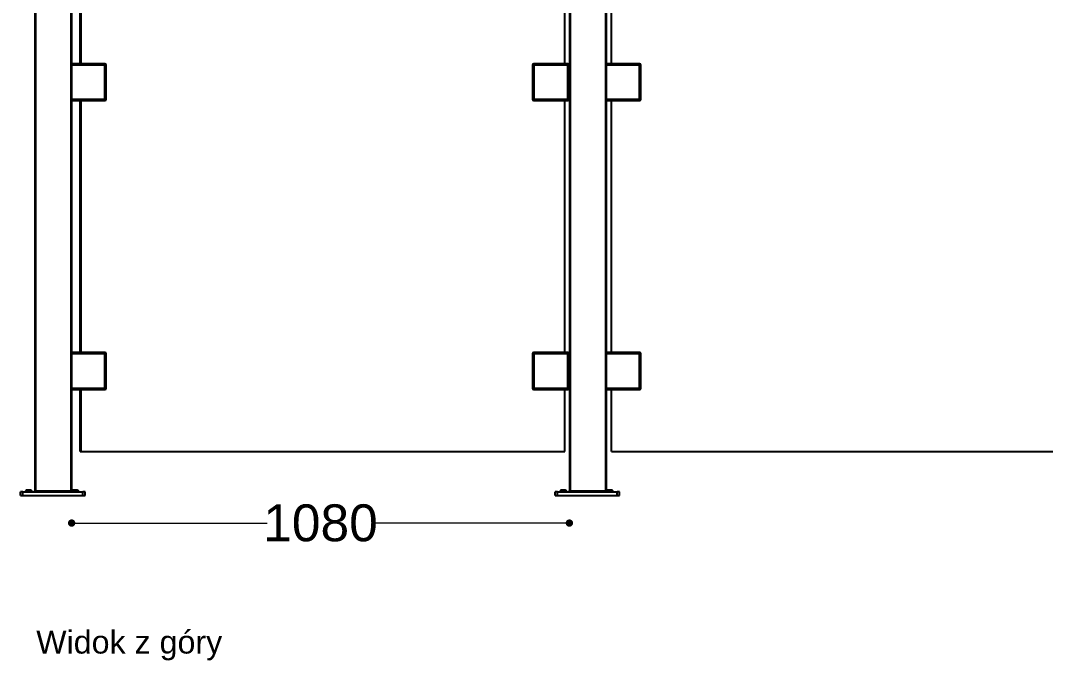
# Model space of a CAD drawing. Header units: millimetres. Extents: x 6020 to 14334, y 16216 to 25078.
# Drawn here: x 9747 to 11971, y 20761 to 22149 of the extents above; entities that cross this region are included whole.
import ezdxf

# ---------------------------------------------------------------- set-up
doc = ezdxf.new("R2010")
doc.units = ezdxf.units.MM
doc.header["$LTSCALE"] = 3
for name, color, linetype in [('Green', 3, 'Continuous'), ('Orange', 30, 'Continuous'), ('Red', 1, 'Continuous')]:
    doc.layers.add(name, color=color, linetype=linetype)
doc.styles.get("Standard").update_dxf_attribs({"font": 'arial.ttf'})
doc.dimstyles.new('MATEUSZ', dxfattribs={"dimtxt": 35, "dimasz": 16, "dimexe": 0.18, "dimexo": 0.0625, "dimgap": 0.09, "dimtad": 0, "dimdec": 0, "dimdsep": 46, "dimtxsty": 'Standard', "dimblk": 'DOT', "dimcen": 0.09, "dimse1": 1, "dimse2": 1, "dimadec": 0, "dimazin": 0, "dimtfac": 1, "dimtdec": 0, "dimtofl": 0, "dimtmove": 0, "dimatfit": 3, "dimfxl": 1, "dimtolj": 1, "dimtzin": 0, "dimlwd": 9, "dimlwe": 9, "dimarcsym": 0})

# ---------------------------------------------------------------- blocks, each defined once
blk = doc.blocks.new('_Dot')
at = {"color": 0, "linetype": 'ByBlock', "lineweight": -2}
blk.add_line((-0.5, 0), (-1, 0), dxfattribs=at)
at = {"color": 0, "linetype": 'ByBlock', "const_width": 0.5}
blk.add_lwpolyline([(-0.25, 0, 1), (0.25, 0, 1)], format="xyb", close=True, dxfattribs=at)
blk = doc.blocks.new('*D35')
at = {"color": 0, "lineweight": 9, "transparency": 16777216}
for p, q in [((9873.5, 21058.6), (10281.9, 21058.6)), ((10921.5, 21058.6), (10513.2, 21058.6))]:
    blk.add_line(p, q, dxfattribs=at)
at = {"layer": 'Defpoints', "color": 0, "transparency": 16777216}
for p in [(9857.5, 21128.4), (10937.5, 21128.2), (10937.5, 21058.6)]:
    blk.add_point(p, dxfattribs=at)
at = {"color": 0, "lineweight": 9, "transparency": 16777216, "xscale": 16, "yscale": 16, "zscale": 16, "rotation": 180}
blk.add_blockref('_Dot', (9857.5, 21058.6), dxfattribs=at)
at = {"color": 0, "lineweight": 9, "transparency": 16777216, "xscale": 16, "yscale": 16, "zscale": 16}
blk.add_blockref('_Dot', (10937.5, 21058.6), dxfattribs=at)
at = {"color": 0, "transparency": 16777216, "insert": (10397.5, 21058.6), "char_height": 80, "attachment_point": 5}
blk.add_mtext('\\A1;1080', dxfattribs=at)

msp = doc.modelspace()

# ---------------------------------------------------------------- linework, layer by layer
at = {"layer": 'Green', "color": 7}
for p, q in [((9929.4, 22055), (9855.4, 22055)), ((9929.4, 22052), (9855.4, 22052)), ((9878.2, 22055), (9860.5, 22055)), ((9929.4, 21978), (9929.4, 22052)), ((9932.4, 21978), (9932.4, 22052)), ((10857.5, 22052), (10857.5, 21978)), ((10934.5, 22055), (10860.5, 22055)), ((10860.5, 22052), (10860.5, 21978)), ((10934.5, 22052), (10860.5, 22052)), ((10934.5, 21978), (10934.5, 22052)), ((11089.4, 22055), (11015.4, 22055)), ((11089.4, 22052), (11015.4, 22052)), ((11089.4, 21978), (11089.4, 22052)), ((11092.4, 21978), (11092.4, 22052)), ((9855.4, 21978), (9929.4, 21978)), ((9855.4, 21975), (9929.4, 21975)), ((9860.5, 21975), (9879.2, 21975)), ((10860.5, 21978), (10934.5, 21978)), ((10860.5, 21975), (10934.5, 21975)), ((11015.4, 21978), (11089.4, 21978)), ((11015.4, 21975), (11089.4, 21975)), ((9929.4, 21428.4), (9855.4, 21428.4)), ((9929.4, 21425.4), (9855.4, 21425.4)), ((9878.2, 21428.4), (9860.5, 21428.4)), ((9929.4, 21351.4), (9929.4, 21425.4)), ((9932.4, 21351.4), (9932.4, 21425.4)), ((10857.5, 21425.4), (10857.5, 21351.4)), ((10934.5, 21428.4), (10860.5, 21428.4)), ((10860.5, 21425.4), (10860.5, 21351.4)), ((10934.5, 21425.4), (10860.5, 21425.4)), ((10934.5, 21351.4), (10934.5, 21425.4)), ((11089.4, 21428.4), (11015.4, 21428.4)), ((11089.4, 21425.4), (11015.4, 21425.4)), ((11089.4, 21351.4), (11089.4, 21425.4)), ((11092.4, 21351.4), (11092.4, 21425.4)), ((9855.4, 21351.4), (9929.4, 21351.4)), ((10860.5, 21351.4), (10934.5, 21351.4)), ((11015.4, 21351.4), (11089.4, 21351.4)), ((9855.4, 21348.4), (9929.4, 21348.4)), ((9860.5, 21348.4), (9879.2, 21348.4)), ((10860.5, 21348.4), (10934.5, 21348.4)), ((11015.4, 21348.4), (11089.4, 21348.4))]:
    msp.add_line(p, q, dxfattribs=at)
for points in [[(9860.5, 22055, 0), (9860.5, 22055, 0), (9860.5, 22055, 0), (9860.5, 22055, 0), (9860.5, 22055, 0), (9860.5, 22055, 0), (9860.5, 22055, 0), (9860.5, 22055, 0), (9860.5, 22055, 0), (9860.5, 22055, 0), (9860.5, 22055, 0), (9860.5, 22055, 0), (9860.5, 22055, 0), (9860.5, 22055, 0), (9860.5, 22055, 0), (9860.5, 22054.9, 0), (9860.5, 22054.7, 0), (9860.5, 22052, 0)], [(9929.4, 22052, 0), (9929.4, 22055, 0)], [(9932.4, 22052, 0), (9932.4, 22052, 0), (9932.4, 22052, 0), (9932.4, 22052, 0), (9932.4, 22052, 0), (9932.4, 22052, 0), (9932.4, 22052, 0), (9932.4, 22052, 0), (9932.4, 22052, 0), (9932.4, 22052, 0), (9932.4, 22052, 0), (9932.4, 22052, 0), (9932.4, 22052, 0), (9932.4, 22052, 0), (9932.3, 22052, 0), (9932, 22052, 0), (9929.4, 22052, 0)], [(10860.5, 22052, 0), (10857.5, 22052, 0)], [(10860.5, 22055, 0), (10860.5, 22055, 0), (10860.5, 22055, 0), (10860.5, 22055, 0), (10860.5, 22055, 0), (10860.5, 22055, 0), (10860.5, 22055, 0), (10860.5, 22055, 0), (10860.5, 22055, 0), (10860.5, 22055, 0), (10860.5, 22055, 0), (10860.5, 22055, 0), (10860.5, 22055, 0), (10860.5, 22055, 0), (10860.5, 22055, 0), (10860.5, 22054.9, 0), (10860.5, 22054.7, 0), (10860.5, 22052, 0)], [(10934.5, 22052, 0), (10934.5, 22055, 0)], [(10937.5, 22052, 0), (10937.5, 22052, 0), (10937.5, 22052, 0), (10937.5, 22052, 0), (10937.5, 22052, 0), (10937.5, 22052, 0), (10937.5, 22052, 0), (10937.5, 22052, 0), (10937.5, 22052, 0), (10937.5, 22052, 0), (10937.5, 22052, 0), (10937.5, 22052, 0), (10937.5, 22052, 0), (10937.5, 22052, 0), (10937.5, 22052, 0), (10937.4, 22052, 0), (10937.2, 22052, 0), (10934.5, 22052, 0)], [(11089.4, 22052, 0), (11089.4, 22055, 0)], [(11092.4, 22052, 0), (11092.4, 22052, 0), (11092.4, 22052, 0), (11092.4, 22052, 0), (11092.4, 22052, 0), (11092.4, 22052, 0), (11092.4, 22052, 0), (11092.4, 22052, 0), (11092.4, 22052, 0), (11092.4, 22052, 0), (11092.4, 22052, 0), (11092.4, 22052, 0), (11092.4, 22052, 0), (11092.4, 22052, 0), (11092.4, 22052, 0), (11092.3, 22052, 0), (11092, 22052, 0), (11089.4, 22052, 0)], [(9929.4, 21978, 0), (9932.4, 21978, 0)], [(9929.4, 21975, 0), (9929.4, 21975, 0), (9929.4, 21975, 0), (9929.4, 21975, 0), (9929.4, 21975, 0), (9929.4, 21975, 0), (9929.4, 21975, 0), (9929.4, 21975, 0), (9929.4, 21975, 0), (9929.4, 21975, 0), (9929.4, 21975, 0), (9929.4, 21975, 0), (9929.4, 21975, 0), (9929.4, 21975.1, 0), (9929.4, 21975.1, 0), (9929.4, 21975.4, 0), (9929.4, 21978, 0)], [(10857.5, 21978, 0), (10857.5, 21978, 0), (10857.5, 21978, 0), (10857.5, 21978, 0), (10857.5, 21978, 0), (10857.5, 21978, 0), (10857.5, 21978, 0), (10857.5, 21978, 0), (10857.5, 21978, 0), (10857.5, 21978, 0), (10857.5, 21978, 0), (10857.5, 21978, 0), (10857.5, 21978, 0), (10857.5, 21978, 0), (10857.6, 21978, 0), (10857.9, 21978, 0), (10860.5, 21978, 0)], [(10860.5, 21978, 0), (10860.5, 21975.9, 0), (10860.5, 21975.2, 0), (10860.5, 21975.1, 0), (10860.5, 21975, 0), (10860.5, 21975, 0), (10860.5, 21975, 0), (10860.5, 21975, 0), (10860.5, 21975, 0), (10860.5, 21975, 0), (10860.5, 21975, 0), (10860.5, 21975, 0), (10860.5, 21975, 0), (10860.5, 21975, 0), (10860.5, 21975, 0), (10860.5, 21975, 0), (10860.5, 21975, 0), (10860.5, 21975, 0), (10860.5, 21975, 0)], [(10934.5, 21978, 0), (10937.5, 21978, 0)], [(10934.5, 21975, 0), (10934.5, 21975, 0), (10934.5, 21975, 0), (10934.5, 21975, 0), (10934.5, 21975, 0), (10934.5, 21975, 0), (10934.5, 21975, 0), (10934.5, 21975, 0), (10934.5, 21975, 0), (10934.5, 21975, 0), (10934.5, 21975, 0), (10934.5, 21975, 0), (10934.5, 21975, 0), (10934.5, 21975.1, 0), (10934.5, 21975.1, 0), (10934.5, 21975.4, 0), (10934.5, 21978, 0)], [(11089.4, 21978, 0), (11092.4, 21978, 0)], [(11089.4, 21975, 0), (11089.4, 21975, 0), (11089.4, 21975, 0), (11089.4, 21975, 0), (11089.4, 21975, 0), (11089.4, 21975, 0), (11089.4, 21975, 0), (11089.4, 21975, 0), (11089.4, 21975, 0), (11089.4, 21975, 0), (11089.4, 21975, 0), (11089.4, 21975, 0), (11089.4, 21975, 0), (11089.4, 21975.1, 0), (11089.4, 21975.1, 0), (11089.4, 21975.4, 0), (11089.4, 21978, 0)], [(9860.5, 21428.4, 0), (9860.5, 21428.4, 0), (9860.5, 21428.4, 0), (9860.5, 21428.4, 0), (9860.5, 21428.4, 0), (9860.5, 21428.4, 0), (9860.5, 21428.4, 0), (9860.5, 21428.4, 0), (9860.5, 21428.4, 0), (9860.5, 21428.4, 0), (9860.5, 21428.4, 0), (9860.5, 21428.4, 0), (9860.5, 21428.4, 0), (9860.5, 21428.4, 0), (9860.5, 21428.4, 0), (9860.5, 21428.3, 0), (9860.5, 21428.1, 0), (9860.5, 21425.4, 0)], [(9929.4, 21425.4, 0), (9929.4, 21428.4, 0)], [(9932.4, 21425.4, 0), (9932.4, 21425.4, 0), (9932.4, 21425.4, 0), (9932.4, 21425.4, 0), (9932.4, 21425.4, 0), (9932.4, 21425.4, 0), (9932.4, 21425.4, 0), (9932.4, 21425.4, 0), (9932.4, 21425.4, 0), (9932.4, 21425.4, 0), (9932.4, 21425.4, 0), (9932.4, 21425.4, 0), (9932.4, 21425.4, 0), (9932.4, 21425.4, 0), (9932.3, 21425.4, 0), (9932, 21425.4, 0), (9929.4, 21425.4, 0)], [(10860.5, 21425.4, 0), (10857.5, 21425.4, 0)], [(10860.5, 21428.4, 0), (10860.5, 21428.4, 0), (10860.5, 21428.4, 0), (10860.5, 21428.4, 0), (10860.5, 21428.4, 0), (10860.5, 21428.4, 0), (10860.5, 21428.4, 0), (10860.5, 21428.4, 0), (10860.5, 21428.4, 0), (10860.5, 21428.4, 0), (10860.5, 21428.4, 0), (10860.5, 21428.4, 0), (10860.5, 21428.4, 0), (10860.5, 21428.4, 0), (10860.5, 21428.4, 0), (10860.5, 21428.3, 0), (10860.5, 21428.1, 0), (10860.5, 21425.4, 0)], [(10934.5, 21425.4, 0), (10934.5, 21428.4, 0)], [(10937.5, 21425.4, 0), (10937.5, 21425.4, 0), (10937.5, 21425.4, 0), (10937.5, 21425.4, 0), (10937.5, 21425.4, 0), (10937.5, 21425.4, 0), (10937.5, 21425.4, 0), (10937.5, 21425.4, 0), (10937.5, 21425.4, 0), (10937.5, 21425.4, 0), (10937.5, 21425.4, 0), (10937.5, 21425.4, 0), (10937.5, 21425.4, 0), (10937.5, 21425.4, 0), (10937.5, 21425.4, 0), (10937.4, 21425.4, 0), (10937.2, 21425.4, 0), (10934.5, 21425.4, 0)], [(11089.4, 21425.4, 0), (11089.4, 21428.4, 0)], [(11092.4, 21425.4, 0), (11092.4, 21425.4, 0), (11092.4, 21425.4, 0), (11092.4, 21425.4, 0), (11092.4, 21425.4, 0), (11092.4, 21425.4, 0), (11092.4, 21425.4, 0), (11092.4, 21425.4, 0), (11092.4, 21425.4, 0), (11092.4, 21425.4, 0), (11092.4, 21425.4, 0), (11092.4, 21425.4, 0), (11092.4, 21425.4, 0), (11092.4, 21425.4, 0), (11092.4, 21425.4, 0), (11092.3, 21425.4, 0), (11092, 21425.4, 0), (11089.4, 21425.4, 0)], [(9929.4, 21348.4, 0), (9929.4, 21348.4, 0), (9929.4, 21348.4, 0), (9929.4, 21348.4, 0), (9929.4, 21348.4, 0), (9929.4, 21348.4, 0), (9929.4, 21348.4, 0), (9929.4, 21348.4, 0), (9929.4, 21348.4, 0), (9929.4, 21348.4, 0), (9929.4, 21348.4, 0), (9929.4, 21348.4, 0), (9929.4, 21348.4, 0), (9929.4, 21348.4, 0), (9929.4, 21348.5, 0), (9929.4, 21348.5, 0), (9929.4, 21348.8, 0), (9929.4, 21351.4, 0)], [(9929.4, 21351.4, 0), (9932.4, 21351.4, 0)], [(10857.5, 21351.4, 0), (10857.5, 21351.4, 0), (10857.5, 21351.4, 0), (10857.5, 21351.4, 0), (10857.5, 21351.4, 0), (10857.5, 21351.4, 0), (10857.5, 21351.4, 0), (10857.5, 21351.4, 0), (10857.5, 21351.4, 0), (10857.5, 21351.4, 0), (10857.5, 21351.4, 0), (10857.5, 21351.4, 0), (10857.5, 21351.4, 0), (10857.5, 21351.4, 0), (10857.6, 21351.4, 0), (10857.9, 21351.4, 0), (10860.5, 21351.4, 0)], [(10860.5, 21351.4, 0), (10860.5, 21348.4, 0)], [(10934.5, 21348.4, 0), (10934.5, 21348.4, 0), (10934.5, 21348.4, 0), (10934.5, 21348.4, 0), (10934.5, 21348.4, 0), (10934.5, 21348.4, 0), (10934.5, 21348.4, 0), (10934.5, 21348.4, 0), (10934.5, 21348.4, 0), (10934.5, 21348.4, 0), (10934.5, 21348.4, 0), (10934.5, 21348.4, 0), (10934.5, 21348.4, 0), (10934.5, 21348.4, 0), (10934.5, 21348.5, 0), (10934.5, 21348.5, 0), (10934.5, 21348.8, 0), (10934.5, 21351.4, 0)], [(10934.5, 21351.4, 0), (10937.5, 21351.4, 0)], [(11089.4, 21348.4, 0), (11089.4, 21348.4, 0), (11089.4, 21348.4, 0), (11089.4, 21348.4, 0), (11089.4, 21348.4, 0), (11089.4, 21348.4, 0), (11089.4, 21348.4, 0), (11089.4, 21348.4, 0), (11089.4, 21348.4, 0), (11089.4, 21348.4, 0), (11089.4, 21348.4, 0), (11089.4, 21348.4, 0), (11089.4, 21348.4, 0), (11089.4, 21348.4, 0), (11089.4, 21348.5, 0), (11089.4, 21348.5, 0), (11089.4, 21348.8, 0), (11089.4, 21351.4, 0)], [(11089.4, 21351.4, 0), (11092.4, 21351.4, 0)]]:
    msp.add_polyline3d(points, dxfattribs=at)
for centre, start, end in [((9929.4, 22052), 0, 90), ((10860.5, 22052), 90, 180), ((10934.5, 22052), 0, 90), ((11089.4, 22052), 360, 90), ((9860.5, 21978), 180, 270), ((9929.4, 21978), 270, 360), ((10860.5, 21978), 180, 270), ((10934.5, 21978), 270, 0), ((11089.4, 21978), 270, 0), ((9929.4, 21425.4), 360, 90), ((10860.5, 21425.4), 90, 180), ((10934.5, 21425.4), 0, 90), ((11089.4, 21425.4), 360, 90), ((9860.5, 21351.4), 180, 270), ((9929.4, 21351.4), 270, 0), ((10860.5, 21351.4), 180, 270), ((10934.5, 21351.4), 270, 0), ((11089.4, 21351.4), 270, 0)]:
    msp.add_arc(centre, 3, start, end, dxfattribs=at)
at = {"layer": 'Orange', "color": 7}
for p, q in [((9777.5, 23524.7), (9777.5, 21128.2)), ((9779.3, 23524.7), (9779.3, 21128.2)), ((9855.7, 23524.7), (9855.7, 21128.2)), ((9857.5, 23524.7), (9857.5, 21128.2)), ((10937.5, 23524.7), (10937.5, 21128.2)), ((10939.3, 23524.7), (10939.3, 21128.2)), ((11015.7, 23524.7), (11015.7, 21128.2)), ((11017.5, 23524.7), (11017.5, 21128.2)), ((9759, 21127), (9759, 21129.4)), ((9759.2, 21127), (9759.2, 21129.4)), ((9764.3, 21127), (9764.3, 21129.4)), ((9769.2, 21127), (9769.2, 21129.4)), ((9769.9, 21127), (9769.9, 21129.4)), ((9858.9, 21127), (9858.9, 21129.4)), ((9864, 21127), (9864, 21129.4)), ((9868.9, 21127), (9868.9, 21129.4)), ((9870.8, 21127), (9870.8, 21129.4)), ((10919.2, 21127), (10919.2, 21129.4)), ((10924.3, 21127), (10924.3, 21129.4)), ((10929.2, 21127), (10929.2, 21129.4)), ((10929.9, 21127), (10929.9, 21129.4)), ((11018.9, 21127), (11018.9, 21129.4)), ((11024, 21127), (11024, 21129.4)), ((11028.9, 21127), (11028.9, 21129.4)), ((11030.8, 21127), (11030.8, 21129.4)), ((9746.5, 21118.4), (9746.5, 21126.4)), ((9751.5, 21126.4), (9881.5, 21126.4)), ((9751.5, 21118.4), (9751.5, 21126.4)), ((9751.5, 21118.4), (9881.5, 21118.4)), ((9759.2, 21127), (9764.3, 21127)), ((9764.3, 21126.8), (9759.3, 21126.8)), ((9764.3, 21127), (9769.2, 21127)), ((9769.1, 21126.8), (9764.3, 21126.8)), ((9779.3, 21128.2), (9855.7, 21128.2)), ((9858.9, 21127), (9864, 21127)), ((9864, 21126.8), (9859, 21126.8)), ((9864, 21127), (9868.9, 21127)), ((9868.8, 21126.8), (9864, 21126.8)), ((9881.5, 21118.4), (9881.5, 21126.4)), ((9886.5, 21118.4), (9886.5, 21126.4)), ((10906.5, 21118.4), (10906.5, 21126.4)), ((10911.5, 21126.4), (11041.5, 21126.4)), ((10911.5, 21118.4), (10911.5, 21126.4)), ((10911.5, 21118.4), (11041.5, 21118.4)), ((10919.2, 21127), (10924.3, 21127)), ((10924.3, 21126.8), (10919.3, 21126.8)), ((10924.3, 21127), (10929.2, 21127)), ((10929.1, 21126.8), (10924.3, 21126.8)), ((10939.3, 21128.2), (11015.7, 21128.2)), ((11018.9, 21127), (11024, 21127)), ((11024, 21126.8), (11019, 21126.8)), ((11024, 21127), (11028.9, 21127)), ((11028.8, 21126.8), (11024, 21126.8)), ((11041.5, 21118.4), (11041.5, 21126.4)), ((11046.5, 21118.4), (11046.5, 21126.4))]:
    msp.add_line(p, q, dxfattribs=at)
for points in [[(9759.2, 21129.4, 0), (9759.2, 21130, 0), (9759.2, 21130.1, 0), (9759.2, 21130.2, 0), (9759.2, 21130.2, 0), (9759.1, 21130.2, 0), (9759.1, 21130.2, 0), (9759.1, 21130.2, 0), (9759.1, 21130.2, 0), (9759.1, 21130.2, 0), (9759.1, 21130.2, 0), (9759.1, 21130.2, 0), (9759.1, 21130.2, 0), (9759.1, 21130.2, 0), (9759.1, 21130.2, 0), (9759.1, 21130.2, 0), (9759.1, 21130.2, 0), (9759.1, 21130.2, 0), (9759.1, 21130.2, 0), (9759.1, 21130.2, 0), (9759.1, 21130.2, 0), (9759.1, 21130.2, 0), (9759.1, 21130.2, 0), (9759.1, 21130.2, 0), (9759.1, 21130.1, 0), (9759.1, 21130.1, 0), (9759.1, 21129.9, 0), (9759, 21129.4, 0)], [(9764.3, 21129.4, 0), (9764.2, 21129.5, 0), (9764.1, 21129.6, 0), (9764, 21129.7, 0), (9763.8, 21129.8, 0), (9763.5, 21130, 0), (9763.2, 21130, 0), (9762.5, 21130.2, 0), (9761.2, 21130.2, 0), (9760.6, 21130.1, 0), (9760.1, 21130, 0), (9759.9, 21129.9, 0), (9759.6, 21129.8, 0), (9759.5, 21129.7, 0), (9759.4, 21129.6, 0), (9759.3, 21129.5, 0), (9759.2, 21129.4, 0)], [(9764.5, 21129.6, 0), (9764.4, 21129.5, 0), (9764.3, 21129.4, 0)], [(9764.5, 21129.6, 0), (9764.6, 21129.7, 0), (9764.8, 21129.8, 0), (9765, 21129.9, 0), (9765.3, 21130, 0), (9765.9, 21130.1, 0), (9766.6, 21130.2, 0), (9767.2, 21130.2, 0), (9767.8, 21130.1, 0), (9768.1, 21130.1, 0), (9768.4, 21130, 0), (9768.7, 21129.8, 0), (9768.9, 21129.8, 0), (9769, 21129.7, 0), (9769.1, 21129.5, 0), (9769.2, 21129.5, 0), (9769.2, 21129.4, 0)], [(9765.2, 21129.6, 0), (9765.3, 21129.7, 0), (9765.4, 21129.8, 0), (9765.7, 21129.9, 0), (9766, 21130, 0), (9766.6, 21130.1, 0), (9767.2, 21130.2, 0), (9767.9, 21130.2, 0), (9768.5, 21130.1, 0), (9768.8, 21130.1, 0), (9769.1, 21130, 0), (9769.4, 21129.8, 0), (9769.6, 21129.8, 0), (9769.7, 21129.7, 0), (9769.8, 21129.5, 0), (9769.9, 21129.5, 0), (9769.9, 21129.4, 0)], [(9858.9, 21129.4, 0), (9858.9, 21130, 0), (9858.9, 21130.1, 0), (9858.9, 21130.2, 0), (9858.9, 21130.2, 0), (9858.8, 21130.2, 0), (9858.8, 21130.2, 0), (9858.8, 21130.2, 0), (9858.8, 21130.2, 0), (9858.8, 21130.2, 0), (9858.8, 21130.2, 0), (9858.8, 21130.2, 0), (9858.8, 21130.2, 0), (9858.8, 21130.2, 0), (9858.8, 21130.2, 0), (9858.8, 21130.2, 0), (9858.8, 21130.2, 0), (9858.8, 21130.2, 0), (9858.8, 21130.2, 0), (9858.8, 21130.2, 0), (9858.8, 21130.2, 0), (9858.8, 21130.2, 0), (9858.8, 21130.2, 0), (9858.8, 21130.2, 0), (9858.8, 21130.1, 0), (9858.8, 21130.1, 0), (9858.8, 21129.9, 0), (9858.7, 21129.4, 0)], [(9864, 21129.4, 0), (9863.9, 21129.5, 0), (9863.8, 21129.6, 0), (9863.7, 21129.7, 0), (9863.5, 21129.8, 0), (9863.2, 21130, 0), (9862.9, 21130, 0), (9862.2, 21130.2, 0), (9860.8, 21130.2, 0), (9860.3, 21130.1, 0), (9859.8, 21130, 0), (9859.6, 21129.9, 0), (9859.3, 21129.8, 0), (9859.2, 21129.7, 0), (9859.1, 21129.6, 0), (9859, 21129.5, 0), (9858.9, 21129.4, 0)], [(9864.2, 21129.6, 0), (9864.3, 21129.7, 0), (9864.4, 21129.8, 0), (9864.7, 21129.9, 0), (9865, 21130, 0), (9865.6, 21130.1, 0), (9866.3, 21130.2, 0), (9866.9, 21130.2, 0), (9867.5, 21130.1, 0), (9867.8, 21130.1, 0), (9868.1, 21130, 0), (9868.4, 21129.8, 0), (9868.6, 21129.8, 0), (9868.7, 21129.7, 0), (9868.8, 21129.5, 0), (9868.9, 21129.5, 0), (9868.9, 21129.4, 0)], [(9866.1, 21129.6, 0), (9866.2, 21129.7, 0), (9866.4, 21129.8, 0), (9866.6, 21129.9, 0), (9866.9, 21130, 0), (9867.5, 21130.1, 0), (9868.2, 21130.2, 0), (9868.8, 21130.2, 0), (9869.4, 21130.1, 0), (9869.7, 21130.1, 0), (9870, 21130, 0), (9870.3, 21129.8, 0), (9870.5, 21129.8, 0), (9870.6, 21129.7, 0), (9870.7, 21129.5, 0), (9870.8, 21129.5, 0), (9870.8, 21129.4, 0)], [(9868.7, 21129.4, 0), (9868.8, 21130, 0), (9868.8, 21130.1, 0), (9868.8, 21130.2, 0), (9868.8, 21130.2, 0), (9868.8, 21130.2, 0), (9868.8, 21130.2, 0), (9868.8, 21130.2, 0), (9868.8, 21130.2, 0), (9868.8, 21130.2, 0), (9868.8, 21130.2, 0), (9868.8, 21130.2, 0), (9868.8, 21130.2, 0), (9868.8, 21130.2, 0), (9868.8, 21130.2, 0), (9868.8, 21130.2, 0), (9868.8, 21130.2, 0), (9868.8, 21130.2, 0), (9868.8, 21130.2, 0), (9868.8, 21130.2, 0), (9868.8, 21130.2, 0), (9868.8, 21130.2, 0), (9868.8, 21130.2, 0), (9868.8, 21130.2, 0), (9868.9, 21130.1, 0), (9868.9, 21130.1, 0), (9868.9, 21129.9, 0), (9868.9, 21129.4, 0)], [(9870.6, 21129.4, 0), (9870.7, 21130, 0), (9870.7, 21130.1, 0), (9870.7, 21130.2, 0), (9870.7, 21130.2, 0), (9870.7, 21130.2, 0), (9870.7, 21130.2, 0), (9870.7, 21130.2, 0), (9870.7, 21130.2, 0), (9870.7, 21130.2, 0), (9870.7, 21130.2, 0), (9870.7, 21130.2, 0), (9870.7, 21130.2, 0), (9870.7, 21130.2, 0), (9870.7, 21130.2, 0), (9870.7, 21130.2, 0), (9870.7, 21130.2, 0), (9870.7, 21130.2, 0), (9870.7, 21130.2, 0), (9870.7, 21130.2, 0), (9870.7, 21130.2, 0), (9870.7, 21130.2, 0), (9870.7, 21130.2, 0), (9870.8, 21130.2, 0), (9870.8, 21130.1, 0), (9870.8, 21130.1, 0), (9870.8, 21129.9, 0), (9870.8, 21129.4, 0)], [(10919.2, 21129.4, 0), (10919.2, 21130, 0), (10919.2, 21130.1, 0), (10919.2, 21130.2, 0), (10919.2, 21130.2, 0), (10919.1, 21130.2, 0), (10919.1, 21130.2, 0), (10919.1, 21130.2, 0), (10919.1, 21130.2, 0), (10919.1, 21130.2, 0), (10919.1, 21130.2, 0), (10919.1, 21130.2, 0), (10919.1, 21130.2, 0), (10919.1, 21130.2, 0), (10919.1, 21130.2, 0), (10919.1, 21130.2, 0), (10919.1, 21130.2, 0), (10919.1, 21130.2, 0), (10919.1, 21130.2, 0), (10919.1, 21130.2, 0), (10919.1, 21130.2, 0), (10919.1, 21130.2, 0), (10919.1, 21130.2, 0), (10919.1, 21130.2, 0), (10919.1, 21130.1, 0), (10919.1, 21130.1, 0), (10919.1, 21129.9, 0), (10919, 21129.4, 0)], [(10924.3, 21129.4, 0), (10924.2, 21129.5, 0), (10924.1, 21129.6, 0), (10924, 21129.7, 0), (10923.8, 21129.8, 0), (10923.5, 21130, 0), (10923.2, 21130, 0), (10922.5, 21130.2, 0), (10921.2, 21130.2, 0), (10920.6, 21130.1, 0), (10920.1, 21130, 0), (10919.9, 21129.9, 0), (10919.6, 21129.8, 0), (10919.5, 21129.7, 0), (10919.4, 21129.6, 0), (10919.3, 21129.5, 0), (10919.2, 21129.4, 0)], [(10924.5, 21129.6, 0), (10924.6, 21129.7, 0), (10924.8, 21129.8, 0), (10925, 21129.9, 0), (10925.3, 21130, 0), (10925.9, 21130.1, 0), (10926.6, 21130.2, 0), (10927.2, 21130.2, 0), (10927.8, 21130.1, 0), (10928.1, 21130.1, 0), (10928.4, 21130, 0), (10928.7, 21129.8, 0), (10928.9, 21129.8, 0), (10929, 21129.7, 0), (10929.1, 21129.5, 0), (10929.2, 21129.5, 0), (10929.2, 21129.4, 0)], [(10925.2, 21129.6, 0), (10925.3, 21129.7, 0), (10925.4, 21129.8, 0), (10925.7, 21129.9, 0), (10926, 21130, 0), (10926.6, 21130.1, 0), (10927.2, 21130.2, 0), (10927.9, 21130.2, 0), (10928.5, 21130.1, 0), (10928.8, 21130.1, 0), (10929.1, 21130, 0), (10929.4, 21129.8, 0), (10929.6, 21129.8, 0), (10929.7, 21129.7, 0), (10929.8, 21129.5, 0), (10929.9, 21129.5, 0), (10929.9, 21129.4, 0)], [(10929.7, 21129.4, 0), (10929.8, 21130, 0), (10929.8, 21130.1, 0), (10929.8, 21130.2, 0), (10929.8, 21130.2, 0), (10929.8, 21130.2, 0), (10929.8, 21130.2, 0), (10929.8, 21130.2, 0), (10929.8, 21130.2, 0), (10929.8, 21130.2, 0), (10929.8, 21130.2, 0), (10929.8, 21130.2, 0), (10929.8, 21130.2, 0), (10929.8, 21130.2, 0), (10929.8, 21130.2, 0), (10929.8, 21130.2, 0), (10929.8, 21130.2, 0), (10929.8, 21130.2, 0), (10929.8, 21130.2, 0), (10929.8, 21130.2, 0), (10929.8, 21130.2, 0), (10929.8, 21130.2, 0), (10929.8, 21130.2, 0), (10929.8, 21130.2, 0), (10929.8, 21130.1, 0), (10929.9, 21130.1, 0), (10929.9, 21129.9, 0), (10929.9, 21129.4, 0)], [(11018.9, 21129.4, 0), (11018.9, 21130, 0), (11018.9, 21130.1, 0), (11018.9, 21130.2, 0), (11018.9, 21130.2, 0), (11018.8, 21130.2, 0), (11018.8, 21130.2, 0), (11018.8, 21130.2, 0), (11018.8, 21130.2, 0), (11018.8, 21130.2, 0), (11018.8, 21130.2, 0), (11018.8, 21130.2, 0), (11018.8, 21130.2, 0), (11018.8, 21130.2, 0), (11018.8, 21130.2, 0), (11018.8, 21130.2, 0), (11018.8, 21130.2, 0), (11018.8, 21130.2, 0), (11018.8, 21130.2, 0), (11018.8, 21130.2, 0), (11018.8, 21130.2, 0), (11018.8, 21130.2, 0), (11018.8, 21130.2, 0), (11018.8, 21130.2, 0), (11018.8, 21130.1, 0), (11018.8, 21130.1, 0), (11018.8, 21129.9, 0), (11018.7, 21129.4, 0)], [(11024, 21129.4, 0), (11023.9, 21129.5, 0), (11023.8, 21129.6, 0), (11023.7, 21129.7, 0), (11023.5, 21129.8, 0), (11023.2, 21130, 0), (11022.9, 21130, 0), (11022.2, 21130.2, 0), (11020.8, 21130.2, 0), (11020.3, 21130.1, 0), (11019.8, 21130, 0), (11019.6, 21129.9, 0), (11019.3, 21129.8, 0), (11019.2, 21129.7, 0), (11019.1, 21129.6, 0), (11019, 21129.5, 0), (11018.9, 21129.4, 0)], [(11024.2, 21129.6, 0), (11024.3, 21129.7, 0), (11024.4, 21129.8, 0), (11024.7, 21129.9, 0), (11025, 21130, 0), (11025.6, 21130.1, 0), (11026.3, 21130.2, 0), (11026.9, 21130.2, 0), (11027.5, 21130.1, 0), (11027.8, 21130.1, 0), (11028.1, 21130, 0), (11028.4, 21129.8, 0), (11028.6, 21129.8, 0), (11028.7, 21129.7, 0), (11028.8, 21129.5, 0), (11028.9, 21129.5, 0), (11028.9, 21129.4, 0)], [(11026.1, 21129.6, 0), (11026.2, 21129.7, 0), (11026.4, 21129.8, 0), (11026.6, 21129.9, 0), (11026.9, 21130, 0), (11027.5, 21130.1, 0), (11028.2, 21130.2, 0), (11028.8, 21130.2, 0), (11029.4, 21130.1, 0), (11029.7, 21130.1, 0), (11030, 21130, 0), (11030.3, 21129.8, 0), (11030.5, 21129.8, 0), (11030.6, 21129.7, 0), (11030.7, 21129.5, 0), (11030.8, 21129.5, 0), (11030.8, 21129.4, 0)], [(9751.5, 21126.4, 0), (9746.5, 21126.4, 0)], [(9746.5, 21118.4, 0), (9746.5, 21118.4, 0), (9746.5, 21118.4, 0), (9746.5, 21118.4, 0), (9746.5, 21118.4, 0), (9746.5, 21118.4, 0), (9746.5, 21118.4, 0), (9746.5, 21118.4, 0), (9746.5, 21118.4, 0), (9746.5, 21118.4, 0), (9746.5, 21118.4, 0), (9746.5, 21118.4, 0), (9746.5, 21118.4, 0), (9746.6, 21118.4, 0), (9746.7, 21118.4, 0), (9747.1, 21118.4, 0), (9751.5, 21118.4, 0)], [(9759.7, 21126.8, 0), (9757.1, 21126.8, 0), (9756.5, 21126.8, 0), (9756.4, 21126.8, 0), (9756.4, 21126.8, 0), (9756.4, 21126.8, 0), (9756.4, 21126.8, 0), (9756.4, 21126.8, 0), (9756.4, 21126.8, 0), (9756.4, 21126.8, 0), (9756.4, 21126.8, 0), (9756.4, 21126.8, 0), (9756.4, 21126.8, 0), (9756.4, 21126.8, 0), (9756.4, 21126.8, 0), (9756.4, 21126.8, 0), (9756.4, 21126.8, 0), (9756.4, 21126.8, 0), (9756.4, 21126.8, 0), (9756.4, 21126.8, 0), (9756.4, 21126.8, 0), (9756.5, 21126.8, 0), (9756.8, 21126.8, 0), (9758, 21126.8, 0), (9771.9, 21126.8, 0)], [(9757.1, 21126.8, 0), (9757.1, 21126.8, 0), (9757.1, 21126.8, 0), (9757.1, 21126.8, 0), (9757.1, 21126.8, 0), (9757.1, 21126.8, 0), (9757.1, 21126.8, 0), (9757.1, 21126.8, 0), (9757.1, 21126.8, 0), (9757.1, 21126.8, 0), (9757.1, 21126.8, 0), (9757.1, 21126.8, 0), (9757.1, 21126.8, 0), (9757.1, 21126.8, 0), (9757.2, 21126.8, 0), (9757.4, 21126.8, 0), (9758.6, 21126.8, 0), (9760.6, 21126.8, 0)], [(9771.9, 21126.8, 0), (9771.9, 21126.8, 0), (9771.9, 21126.8, 0), (9771.9, 21126.8, 0), (9771.9, 21126.8, 0), (9771.9, 21126.8, 0), (9771.9, 21126.8, 0), (9771.9, 21126.8, 0), (9771.9, 21126.8, 0), (9771.9, 21126.8, 0), (9771.9, 21126.8, 0), (9771.9, 21126.8, 0), (9771.9, 21126.8, 0), (9771.8, 21126.8, 0), (9771.8, 21126.8, 0), (9771.8, 21126.8, 0), (9771.4, 21126.8, 0), (9770.1, 21126.8, 0), (9767.9, 21126.8, 0)], [(9772.5, 21126.8, 0), (9772.5, 21126.8, 0), (9772.5, 21126.8, 0), (9772.5, 21126.8, 0), (9772.5, 21126.8, 0), (9772.5, 21126.8, 0), (9772.5, 21126.8, 0), (9772.5, 21126.8, 0), (9772.5, 21126.8, 0), (9772.5, 21126.8, 0), (9772.5, 21126.8, 0), (9772.5, 21126.8, 0), (9772.5, 21126.8, 0), (9772.5, 21126.8, 0), (9772.4, 21126.8, 0), (9772.1, 21126.8, 0), (9770.9, 21126.8, 0), (9768.8, 21126.8, 0)], [(9768.8, 21126.8, 0), (9772.5, 21126.8, 0)], [(9777.5, 21128.2, 0), (9777.5, 21128.2, 0), (9777.5, 21128.2, 0), (9777.5, 21128.2, 0), (9777.5, 21128.2, 0), (9777.5, 21128.2, 0), (9777.5, 21128.2, 0), (9777.5, 21128.2, 0), (9777.5, 21128.2, 0), (9777.5, 21128.2, 0), (9777.5, 21128.2, 0), (9777.5, 21128.2, 0), (9777.5, 21128.2, 0), (9777.5, 21128.2, 0), (9777.6, 21128.2, 0), (9777.7, 21128.2, 0), (9779.3, 21128.2, 0)], [(9779.3, 21126.4, 0), (9778.1, 21127.3, 0), (9777.8, 21127.6, 0), (9777.7, 21127.7, 0), (9777.7, 21127.8, 0), (9777.6, 21127.9, 0), (9777.6, 21128, 0), (9777.5, 21128.1, 0), (9777.5, 21128.2, 0)], [(9779.3, 21128.2, 0), (9779.3, 21126.4, 0)], [(9855.7, 21128.2, 0), (9857.5, 21128.2, 0)], [(9855.7, 21126.4, 0), (9855.7, 21126.4, 0), (9855.7, 21126.4, 0), (9855.7, 21126.4, 0), (9855.7, 21126.4, 0), (9855.7, 21126.4, 0), (9855.7, 21126.4, 0), (9855.7, 21126.4, 0), (9855.7, 21126.4, 0), (9855.7, 21126.4, 0), (9855.7, 21126.4, 0), (9855.7, 21126.4, 0), (9855.7, 21126.4, 0), (9855.7, 21126.4, 0), (9855.7, 21126.4, 0), (9855.7, 21126.5, 0), (9855.7, 21126.7, 0), (9855.7, 21128.2, 0)], [(9859.1, 21126.8, 0), (9856.7, 21126.8, 0), (9856.2, 21126.8, 0), (9856.1, 21126.8, 0), (9856.1, 21126.8, 0), (9856.1, 21126.8, 0), (9856.1, 21126.8, 0), (9856.1, 21126.8, 0), (9856.1, 21126.8, 0), (9856.1, 21126.8, 0), (9856.1, 21126.8, 0), (9856.1, 21126.8, 0), (9856.1, 21126.8, 0), (9856.1, 21126.8, 0), (9856.1, 21126.8, 0), (9856.1, 21126.8, 0), (9856.1, 21126.8, 0), (9856.1, 21126.8, 0), (9856.1, 21126.8, 0), (9856.1, 21126.8, 0), (9856.1, 21126.8, 0), (9856.1, 21126.8, 0), (9856.1, 21126.8, 0), (9856.1, 21126.8, 0), (9856.2, 21126.8, 0), (9856.5, 21126.8, 0), (9857.7, 21126.8, 0), (9871.5, 21126.8, 0)], [(9871.5, 21126.8, 0), (9871.5, 21126.8, 0), (9871.5, 21126.8, 0), (9871.5, 21126.8, 0), (9871.5, 21126.8, 0), (9871.5, 21126.8, 0), (9871.5, 21126.8, 0), (9871.5, 21126.8, 0), (9871.5, 21126.8, 0), (9871.5, 21126.8, 0), (9871.5, 21126.8, 0), (9871.5, 21126.8, 0), (9871.5, 21126.8, 0), (9871.5, 21126.8, 0), (9871.4, 21126.8, 0), (9871.1, 21126.8, 0), (9869.7, 21126.8, 0), (9867.3, 21126.8, 0)], [(9868.2, 21126.8, 0), (9873.5, 21126.8, 0)], [(9873.5, 21126.8, 0), (9873.5, 21126.8, 0), (9873.5, 21126.8, 0), (9873.5, 21126.8, 0), (9873.5, 21126.8, 0), (9873.5, 21126.8, 0), (9873.5, 21126.8, 0), (9873.5, 21126.8, 0), (9873.5, 21126.8, 0), (9873.5, 21126.8, 0), (9873.5, 21126.8, 0), (9873.5, 21126.8, 0), (9873.5, 21126.8, 0), (9873.4, 21126.8, 0), (9873.4, 21126.8, 0), (9873.3, 21126.8, 0), (9873, 21126.8, 0), (9869.1, 21126.8, 0)], [(9886.5, 21126.4, 0), (9886.5, 21126.4, 0), (9886.5, 21126.4, 0), (9886.5, 21126.4, 0), (9886.5, 21126.4, 0), (9886.5, 21126.4, 0), (9886.5, 21126.4, 0), (9886.5, 21126.4, 0), (9886.5, 21126.4, 0), (9886.5, 21126.4, 0), (9886.5, 21126.4, 0), (9886.5, 21126.4, 0), (9886.5, 21126.4, 0), (9886.5, 21126.4, 0), (9886.5, 21126.4, 0), (9886.4, 21126.4, 0), (9885.9, 21126.4, 0), (9881.5, 21126.4, 0)], [(9881.5, 21118.4, 0), (9886.5, 21118.4, 0)], [(10911.5, 21126.4, 0), (10906.5, 21126.4, 0)], [(10906.5, 21118.4, 0), (10906.5, 21118.4, 0), (10906.5, 21118.4, 0), (10906.5, 21118.4, 0), (10906.5, 21118.4, 0), (10906.5, 21118.4, 0), (10906.5, 21118.4, 0), (10906.5, 21118.4, 0), (10906.5, 21118.4, 0), (10906.5, 21118.4, 0), (10906.5, 21118.4, 0), (10906.5, 21118.4, 0), (10906.5, 21118.4, 0), (10906.6, 21118.4, 0), (10906.7, 21118.4, 0), (10907.1, 21118.4, 0), (10911.5, 21118.4, 0)], [(10916.4, 21126.8, 0), (10916.4, 21126.8, 0), (10916.4, 21126.8, 0), (10916.4, 21126.8, 0), (10916.4, 21126.8, 0), (10916.4, 21126.8, 0), (10916.4, 21126.8, 0), (10916.4, 21126.8, 0), (10916.4, 21126.8, 0), (10916.4, 21126.8, 0), (10916.4, 21126.8, 0), (10916.4, 21126.8, 0), (10916.4, 21126.8, 0), (10916.5, 21126.8, 0), (10916.6, 21126.8, 0), (10917.4, 21126.8, 0), (10931.9, 21126.8, 0)], [(10917.1, 21126.8, 0), (10917.1, 21126.8, 0), (10917.1, 21126.8, 0), (10917.1, 21126.8, 0), (10917.1, 21126.8, 0), (10917.1, 21126.8, 0), (10917.1, 21126.8, 0), (10917.1, 21126.8, 0), (10917.1, 21126.8, 0), (10917.1, 21126.8, 0), (10917.1, 21126.8, 0), (10917.1, 21126.8, 0), (10917.1, 21126.8, 0), (10917.1, 21126.8, 0), (10917.1, 21126.8, 0), (10917.2, 21126.8, 0), (10917.4, 21126.8, 0), (10918.3, 21126.8, 0), (10920, 21126.8, 0)], [(10932.5, 21126.8, 0), (10932.5, 21126.8, 0), (10932.5, 21126.8, 0), (10932.5, 21126.8, 0), (10932.5, 21126.8, 0), (10932.5, 21126.8, 0), (10932.5, 21126.8, 0), (10932.5, 21126.8, 0), (10932.5, 21126.8, 0), (10932.5, 21126.8, 0), (10932.5, 21126.8, 0), (10932.5, 21126.8, 0), (10932.5, 21126.8, 0), (10932.5, 21126.8, 0), (10932.4, 21126.8, 0), (10932.1, 21126.8, 0), (10928.2, 21126.8, 0)], [(10931.9, 21126.8, 0), (10931.9, 21126.8, 0), (10931.9, 21126.8, 0), (10931.9, 21126.8, 0), (10931.9, 21126.8, 0), (10931.9, 21126.8, 0), (10931.9, 21126.8, 0), (10931.9, 21126.8, 0), (10931.9, 21126.8, 0), (10931.9, 21126.8, 0), (10931.9, 21126.8, 0), (10931.9, 21126.8, 0), (10931.8, 21126.8, 0), (10931.8, 21126.8, 0), (10931.8, 21126.8, 0), (10931.5, 21126.8, 0), (10930.3, 21126.8, 0), (10928.2, 21126.8, 0)], [(10929.2, 21126.8, 0), (10932.5, 21126.8, 0)], [(10939.3, 21126.4, 0), (10938.1, 21127.3, 0), (10937.8, 21127.6, 0), (10937.7, 21127.7, 0), (10937.7, 21127.8, 0), (10937.6, 21127.9, 0), (10937.6, 21128, 0), (10937.5, 21128.1, 0), (10937.5, 21128.2, 0)], [(10937.5, 21128.2, 0), (10937.5, 21128.2, 0), (10937.5, 21128.2, 0), (10937.5, 21128.2, 0), (10937.5, 21128.2, 0), (10937.5, 21128.2, 0), (10937.5, 21128.2, 0), (10937.5, 21128.2, 0), (10937.5, 21128.2, 0), (10937.5, 21128.2, 0), (10937.5, 21128.2, 0), (10937.5, 21128.2, 0), (10937.5, 21128.2, 0), (10937.5, 21128.2, 0), (10937.6, 21128.2, 0), (10937.7, 21128.2, 0), (10939.3, 21128.2, 0)], [(10939.3, 21128.2, 0), (10939.3, 21126.4, 0)], [(11015.7, 21126.4, 0), (11015.7, 21126.4, 0), (11015.7, 21126.4, 0), (11015.7, 21126.4, 0), (11015.7, 21126.4, 0), (11015.7, 21126.4, 0), (11015.7, 21126.4, 0), (11015.7, 21126.4, 0), (11015.7, 21126.4, 0), (11015.7, 21126.4, 0), (11015.7, 21126.4, 0), (11015.7, 21126.4, 0), (11015.7, 21126.4, 0), (11015.7, 21126.4, 0), (11015.7, 21126.4, 0), (11015.7, 21126.5, 0), (11015.7, 21126.7, 0), (11015.7, 21128.2, 0)], [(11015.7, 21128.2, 0), (11017.5, 21128.2, 0)], [(11019.5, 21126.8, 0), (11016.8, 21126.8, 0), (11016.2, 21126.8, 0), (11016.1, 21126.8, 0), (11016.1, 21126.8, 0), (11016.1, 21126.8, 0), (11016.1, 21126.8, 0), (11016.1, 21126.8, 0), (11016.1, 21126.8, 0), (11016.1, 21126.8, 0), (11016.1, 21126.8, 0), (11016.1, 21126.8, 0), (11016.1, 21126.8, 0), (11016.1, 21126.8, 0), (11016.1, 21126.8, 0), (11016.1, 21126.8, 0), (11016.1, 21126.8, 0), (11016.1, 21126.8, 0), (11016.1, 21126.8, 0), (11016.2, 21126.8, 0), (11016.5, 21126.8, 0), (11017.8, 21126.8, 0), (11031.5, 21126.8, 0)], [(11031.5, 21126.8, 0), (11031.5, 21126.8, 0), (11031.5, 21126.8, 0), (11031.5, 21126.8, 0), (11031.5, 21126.8, 0), (11031.5, 21126.8, 0), (11031.5, 21126.8, 0), (11031.5, 21126.8, 0), (11031.5, 21126.8, 0), (11031.5, 21126.8, 0), (11031.5, 21126.8, 0), (11031.5, 21126.8, 0), (11031.5, 21126.8, 0), (11031.5, 21126.8, 0), (11031.5, 21126.8, 0), (11031.5, 21126.8, 0), (11031.1, 21126.8, 0), (11029.9, 21126.8, 0), (11027.7, 21126.8, 0)], [(11028.6, 21126.8, 0), (11033.5, 21126.8, 0)], [(11033.5, 21126.8, 0), (11033.5, 21126.8, 0), (11033.5, 21126.8, 0), (11033.5, 21126.8, 0), (11033.5, 21126.8, 0), (11033.5, 21126.8, 0), (11033.5, 21126.8, 0), (11033.5, 21126.8, 0), (11033.5, 21126.8, 0), (11033.5, 21126.8, 0), (11033.5, 21126.8, 0), (11033.5, 21126.8, 0), (11033.5, 21126.8, 0), (11033.4, 21126.8, 0), (11033.4, 21126.8, 0), (11033.4, 21126.8, 0), (11033, 21126.8, 0), (11031.7, 21126.8, 0), (11029.5, 21126.8, 0)], [(11046.5, 21126.4, 0), (11046.5, 21126.4, 0), (11046.5, 21126.4, 0), (11046.5, 21126.4, 0), (11046.5, 21126.4, 0), (11046.5, 21126.4, 0), (11046.5, 21126.4, 0), (11046.5, 21126.4, 0), (11046.5, 21126.4, 0), (11046.5, 21126.4, 0), (11046.5, 21126.4, 0), (11046.5, 21126.4, 0), (11046.5, 21126.4, 0), (11046.5, 21126.4, 0), (11046.5, 21126.4, 0), (11046.4, 21126.4, 0), (11045.9, 21126.4, 0), (11041.5, 21126.4, 0)], [(11041.5, 21118.4, 0), (11046.5, 21118.4, 0)]]:
    msp.add_polyline3d(points, dxfattribs=at)
for points in [[(9764.5, 21130.3, 0), (9759.4, 21130.3, 0), (9759.3, 21130.3, 0), (9759.3, 21130.3, 0), (9759.3, 21130.3, 0), (9759.3, 21130.3, 0), (9759.3, 21130.3, 0), (9759.3, 21130.3, 0), (9759.3, 21130.3, 0), (9759.3, 21130.3, 0), (9759.3, 21130.3, 0), (9759.3, 21130.3, 0), (9759.3, 21130.3, 0), (9759.3, 21130.3, 0), (9759.3, 21130.3, 0), (9759.3, 21130.3, 0), (9759.3, 21130.3, 0), (9759.4, 21130.3, 0), (9759.5, 21130.3, 0), (9759.9, 21130.3, 0), (9768.1, 21130.3, 0), (9768.9, 21130.3, 0), (9768.9, 21130.3, 0), (9768.9, 21130.3, 0), (9768.9, 21130.3, 0), (9768.9, 21130.3, 0), (9768.9, 21130.3, 0), (9768.9, 21130.3, 0), (9768.9, 21130.3, 0), (9768.9, 21130.3, 0), (9768.9, 21130.3, 0), (9768.9, 21130.3, 0), (9768.9, 21130.3, 0), (9768.9, 21130.3, 0), (9768.9, 21130.3, 0), (9768.9, 21130.3, 0), (9768.9, 21130.3, 0), (9768.9, 21130.3, 0), (9768.9, 21130.3, 0), (9768.9, 21130.3, 0), (9768.9, 21130.3, 0), (9768.8, 21130.3, 0), (9767.6, 21130.3, 0)], [(9864.2, 21130.3, 0), (9859.1, 21130.3, 0), (9859, 21130.3, 0), (9859, 21130.3, 0), (9859, 21130.3, 0), (9859, 21130.3, 0), (9859, 21130.3, 0), (9859, 21130.3, 0), (9859, 21130.3, 0), (9859, 21130.3, 0), (9859, 21130.3, 0), (9859, 21130.3, 0), (9859, 21130.3, 0), (9859, 21130.3, 0), (9859, 21130.3, 0), (9859, 21130.3, 0), (9859, 21130.3, 0), (9859.1, 21130.3, 0), (9859.2, 21130.3, 0), (9859.6, 21130.3, 0), (9867.8, 21130.3, 0), (9868.6, 21130.3, 0), (9868.6, 21130.3, 0), (9868.6, 21130.3, 0), (9868.6, 21130.3, 0), (9868.6, 21130.3, 0), (9868.6, 21130.3, 0), (9868.6, 21130.3, 0), (9868.6, 21130.3, 0), (9868.6, 21130.3, 0), (9868.6, 21130.3, 0), (9868.6, 21130.3, 0), (9868.6, 21130.3, 0), (9868.6, 21130.3, 0), (9868.6, 21130.3, 0), (9868.6, 21130.3, 0), (9868.6, 21130.3, 0), (9868.6, 21130.3, 0), (9868.6, 21130.3, 0), (9868.6, 21130.3, 0), (9868.6, 21130.3, 0), (9868.5, 21130.3, 0), (9867.3, 21130.3, 0)], [(9866.1, 21130.3, 0), (9861, 21130.3, 0), (9860.9, 21130.3, 0), (9860.9, 21130.3, 0), (9860.9, 21130.3, 0), (9860.9, 21130.3, 0), (9860.9, 21130.3, 0), (9860.9, 21130.3, 0), (9860.9, 21130.3, 0), (9860.9, 21130.3, 0), (9860.9, 21130.3, 0), (9860.9, 21130.3, 0), (9860.9, 21130.3, 0), (9860.9, 21130.3, 0), (9860.9, 21130.3, 0), (9860.9, 21130.3, 0), (9860.9, 21130.3, 0), (9861, 21130.3, 0), (9861.1, 21130.3, 0), (9861.5, 21130.3, 0), (9869.7, 21130.3, 0), (9870.5, 21130.3, 0), (9870.5, 21130.3, 0), (9870.5, 21130.3, 0), (9870.5, 21130.3, 0), (9870.5, 21130.3, 0), (9870.5, 21130.3, 0), (9870.5, 21130.3, 0), (9870.5, 21130.3, 0), (9870.5, 21130.3, 0), (9870.5, 21130.3, 0), (9870.5, 21130.3, 0), (9870.5, 21130.3, 0), (9870.5, 21130.3, 0), (9870.5, 21130.3, 0), (9870.5, 21130.3, 0), (9870.5, 21130.3, 0), (9870.5, 21130.3, 0), (9870.5, 21130.3, 0), (9870.5, 21130.3, 0), (9870.5, 21130.3, 0), (9870.4, 21130.3, 0), (9869.2, 21130.3, 0)], [(10924.5, 21130.3, 0), (10919.4, 21130.3, 0), (10919.3, 21130.3, 0), (10919.3, 21130.3, 0), (10919.3, 21130.3, 0), (10919.3, 21130.3, 0), (10919.3, 21130.3, 0), (10919.3, 21130.3, 0), (10919.3, 21130.3, 0), (10919.3, 21130.3, 0), (10919.3, 21130.3, 0), (10919.3, 21130.3, 0), (10919.3, 21130.3, 0), (10919.3, 21130.3, 0), (10919.3, 21130.3, 0), (10919.3, 21130.3, 0), (10919.3, 21130.3, 0), (10919.4, 21130.3, 0), (10919.5, 21130.3, 0), (10919.9, 21130.3, 0), (10928.1, 21130.3, 0), (10928.9, 21130.3, 0), (10928.9, 21130.3, 0), (10928.9, 21130.3, 0), (10928.9, 21130.3, 0), (10928.9, 21130.3, 0), (10928.9, 21130.3, 0), (10928.9, 21130.3, 0), (10928.9, 21130.3, 0), (10928.9, 21130.3, 0), (10928.9, 21130.3, 0), (10928.9, 21130.3, 0), (10928.9, 21130.3, 0), (10928.9, 21130.3, 0), (10928.9, 21130.3, 0), (10928.9, 21130.3, 0), (10928.9, 21130.3, 0), (10928.9, 21130.3, 0), (10928.9, 21130.3, 0), (10928.9, 21130.3, 0), (10928.9, 21130.3, 0), (10928.8, 21130.3, 0), (10927.6, 21130.3, 0)], [(11024.2, 21130.3, 0), (11019.1, 21130.3, 0), (11019, 21130.3, 0), (11019, 21130.3, 0), (11019, 21130.3, 0), (11019, 21130.3, 0), (11019, 21130.3, 0), (11019, 21130.3, 0), (11019, 21130.3, 0), (11019, 21130.3, 0), (11019, 21130.3, 0), (11019, 21130.3, 0), (11019, 21130.3, 0), (11019, 21130.3, 0), (11019, 21130.3, 0), (11019, 21130.3, 0), (11019, 21130.3, 0), (11019.1, 21130.3, 0), (11019.2, 21130.3, 0), (11019.6, 21130.3, 0), (11027.8, 21130.3, 0), (11028.6, 21130.3, 0), (11028.6, 21130.3, 0), (11028.6, 21130.3, 0), (11028.6, 21130.3, 0), (11028.6, 21130.3, 0), (11028.6, 21130.3, 0), (11028.6, 21130.3, 0), (11028.6, 21130.3, 0), (11028.6, 21130.3, 0), (11028.6, 21130.3, 0), (11028.6, 21130.3, 0), (11028.6, 21130.3, 0), (11028.6, 21130.3, 0), (11028.6, 21130.3, 0), (11028.6, 21130.3, 0), (11028.6, 21130.3, 0), (11028.6, 21130.3, 0), (11028.6, 21130.3, 0), (11028.6, 21130.3, 0), (11028.6, 21130.3, 0), (11028.5, 21130.3, 0), (11027.3, 21130.3, 0)], [(11026.1, 21130.3, 0), (11021, 21130.3, 0), (11020.9, 21130.3, 0), (11020.9, 21130.3, 0), (11020.9, 21130.3, 0), (11020.9, 21130.3, 0), (11020.9, 21130.3, 0), (11020.9, 21130.3, 0), (11020.9, 21130.3, 0), (11020.9, 21130.3, 0), (11020.9, 21130.3, 0), (11020.9, 21130.3, 0), (11020.9, 21130.3, 0), (11020.9, 21130.3, 0), (11020.9, 21130.3, 0), (11020.9, 21130.3, 0), (11020.9, 21130.3, 0), (11021, 21130.3, 0), (11021.1, 21130.3, 0), (11021.5, 21130.3, 0), (11029.7, 21130.3, 0), (11030.5, 21130.3, 0), (11030.5, 21130.3, 0), (11030.5, 21130.3, 0), (11030.5, 21130.3, 0), (11030.5, 21130.3, 0), (11030.5, 21130.3, 0), (11030.5, 21130.3, 0), (11030.5, 21130.3, 0), (11030.5, 21130.3, 0), (11030.5, 21130.3, 0), (11030.5, 21130.3, 0), (11030.5, 21130.3, 0), (11030.5, 21130.3, 0), (11030.5, 21130.3, 0), (11030.5, 21130.3, 0), (11030.5, 21130.3, 0), (11030.5, 21130.3, 0), (11030.5, 21130.3, 0), (11030.5, 21130.3, 0), (11030.5, 21130.3, 0), (11030.4, 21130.3, 0), (11029.2, 21130.3, 0)]]:
    msp.add_polyline3d(points, close=True, dxfattribs=at)
for centre, start, end in [((9775.7, 21128.2), 270, 0), ((10935.7, 21128.2), 270, 0), ((11019.3, 21128.2), 180, 270)]:
    msp.add_arc(centre, 1.8, start, end, dxfattribs=at)
at = {"layer": 'Red', "color": 7}
for p, q in [((9876.3, 22055), (9876.3, 22604.6)), ((9877.9, 22055), (9877.9, 22604.6)), ((10927.9, 22055), (10927.9, 22604.6)), ((11029, 22055), (11029, 22604.6)), ((9876.3, 21428.4), (9876.3, 21978)), ((9877.9, 21428.4), (9877.9, 21978)), ((10927.9, 21428.4), (10927.9, 21978)), ((11029, 21428.4), (11029, 21978)), ((9876.3, 21213.8), (9876.3, 21351.4)), ((9877.9, 21213.8), (9877.9, 21351.4)), ((10927.9, 21213.8), (10927.9, 21351.4)), ((11029, 21213.8), (11029, 21351.4)), ((9876.3, 21213.8), (10926.3, 21213.8)), ((9877.9, 21213.8), (10927.9, 21213.8)), ((11029, 21213.8), (12079, 21213.8))]:
    msp.add_line(p, q, dxfattribs=at)

# ---------------------------------------------------------------- texts
at = {"insert": (9780.6, 20825.6), "char_height": 50, "attachment_point": 1}
msp.add_mtext_dynamic_manual_height_columns('Widok z góry', width=1167.306, gutter_width=1, heights=[0], dxfattribs=at)

# ---------------------------------------------------------------- dimensions: what is measured, and where the dimension line sits
dim = msp.add_linear_dim(base=(10937.5, 21058.6), p1=(9857.5, 21128.4), p2=(10937.5, 21128.2), dimstyle='MATEUSZ', override={"dimtxt": 80})
dim.commit()
dim.dimension.update_dxf_attribs({"geometry": '*D35', "text_midpoint": (10397.5, 21058.6)})

doc.saveas('drawing.dxf')
